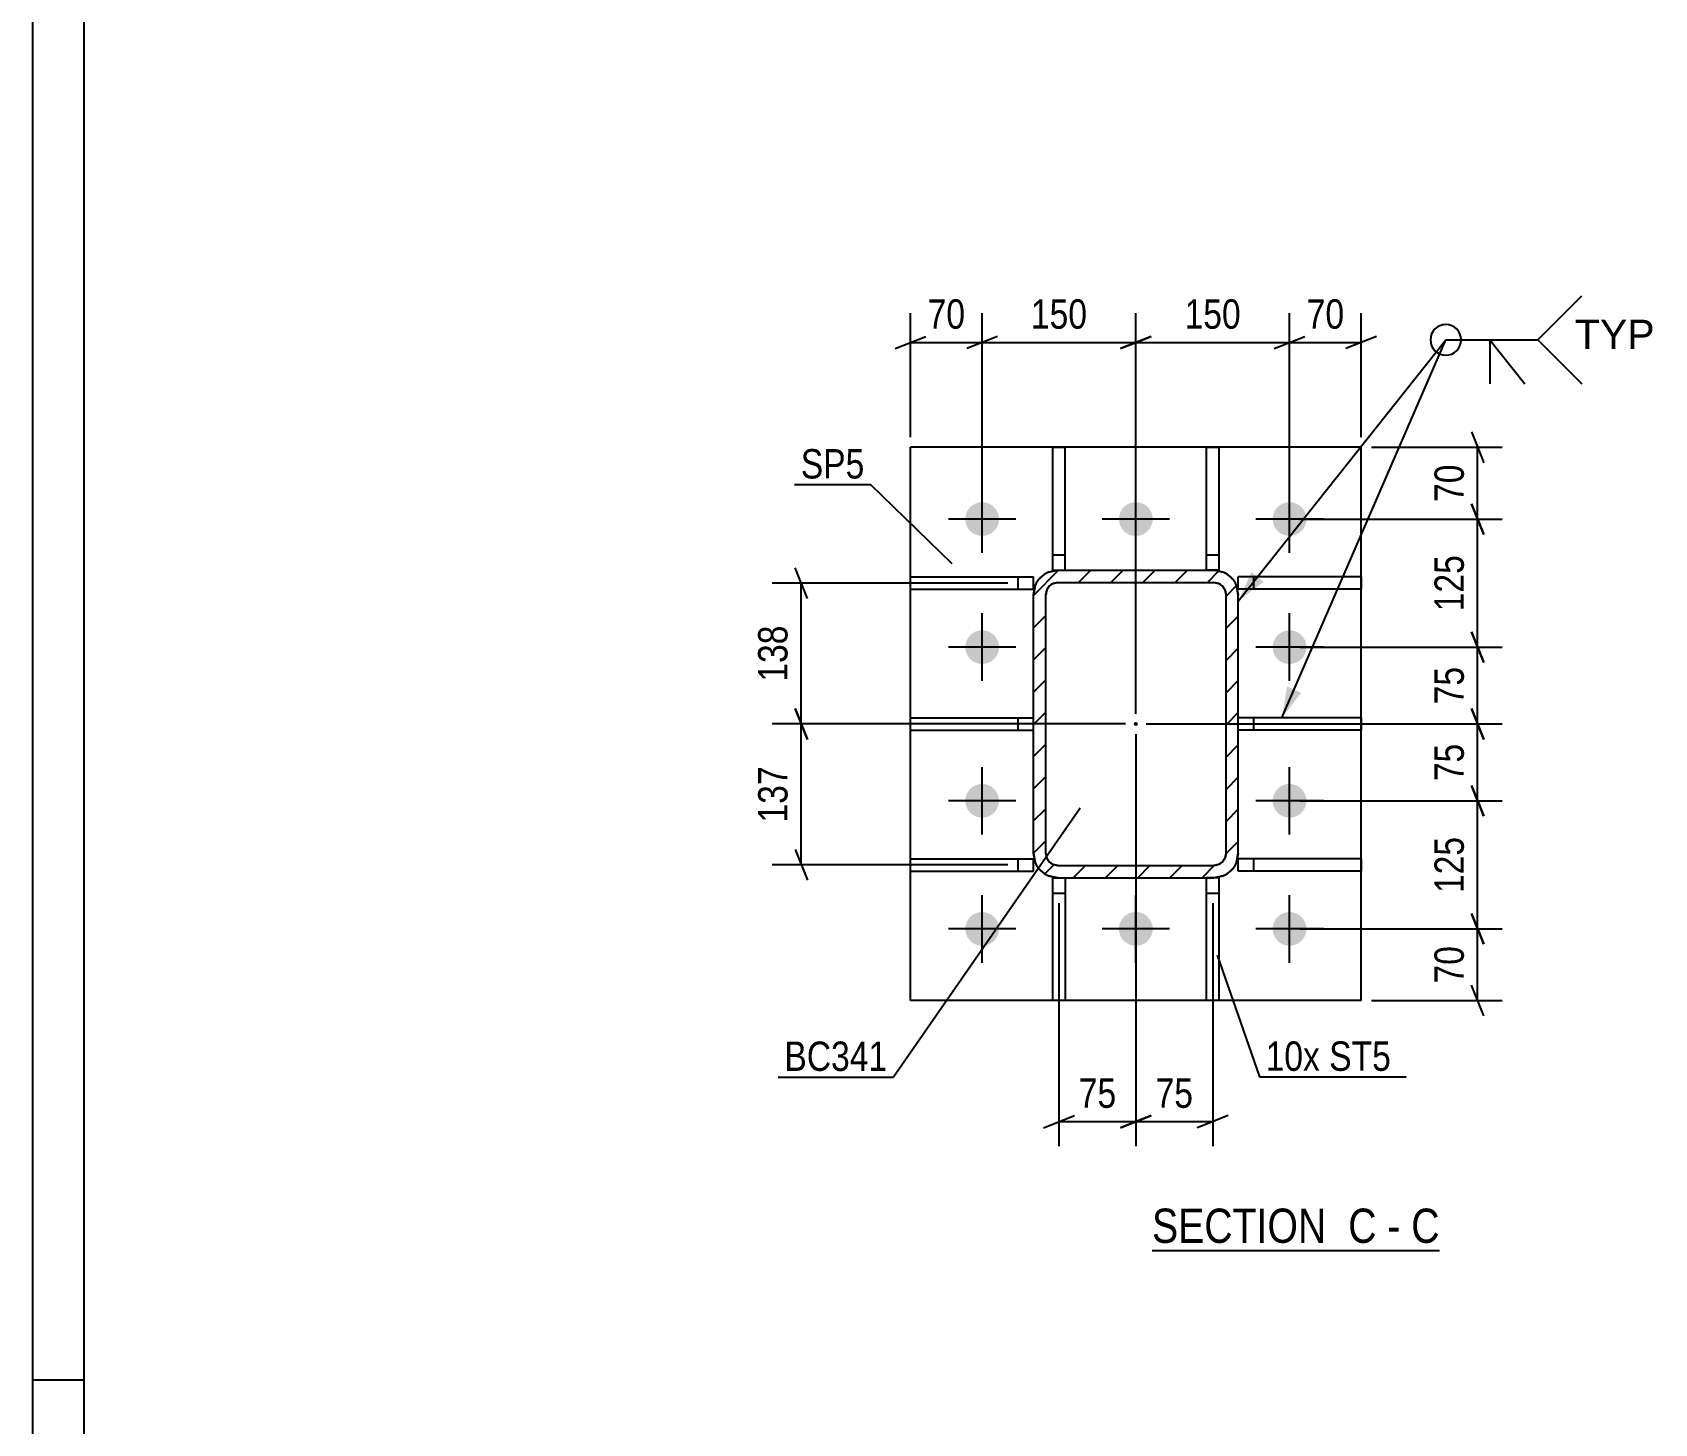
# Model space of a CAD drawing. Header units: millimetres. Extents: x 0 to 1189, y 0 to 841.
# Drawn here: x 0 to 158.3, y 144.8 to 280.5 of the extents above; entities that cross this region are included whole.
import ezdxf

# ---------------------------------------------------------------- set-up
doc = ezdxf.new("R2010")
doc.units = ezdxf.units.MM
doc.linetypes.add('DXK_LINE_DOT2', pattern=[3.9198, 1.9599, -1.9599])
doc.linetypes.add('DXK_LINE_DOT3', pattern=[5.9187, 2.979, -0.9799, 0.9799, -0.9799])
doc.styles.add('Arial', font='ARIAL.TTF', dxfattribs={"height": 0.2})
doc.styles.add('Arial Narrow', font='ARIALN.TTF', dxfattribs={"height": 0.2})

# ---------------------------------------------------------------- blocks, each defined once
blk = doc.blocks.new('Unknown-717048542-1133')
at = {"color": 5, "linetype": 'Continuous'}
for p, q in [((0, 841), (0, 0)), ((5, 836), (5, 5)), ((5, 149), (0, 149))]:
    blk.add_line(p, q, dxfattribs=at)
blk = doc.blocks.new('Unknown-717048542-13 - 3888')
at = {"color": 6, "linetype": 'Continuous'}
blk.add_line((109.27, 161.66), (137.34, 161.66), dxfattribs=at)
at = {"color": 0, "linetype": 'Continuous'}
for points in [[(127.37, 162.41), (127.37, 165.91), (109.27, 165.91), (109.27, 162.41)], [(131.19, 162.41), (131.19, 165.91), (128.42, 165.91), (128.42, 162.41)], [(133.52, 162.41), (133.52, 165.91), (132.24, 165.91), (132.24, 162.41)], [(137.34, 162.41), (137.34, 165.91), (134.57, 165.91), (134.57, 162.41)]]:
    blk.add_wipeout(points, dxfattribs=at)
at = {"color": 7, "linetype": 'Continuous', "style": 'Arial Narrow'}
for s, p in [('SECTION ', (109.27, 162.41)), ('C', (128.42, 162.41)), ('C', (134.57, 162.41)), ('-', (132.24, 162.41))]:
    blk.add_text(s, height=3.34, dxfattribs=at).set_placement(p)
blk = doc.blocks.new('Part-717048542-3992 - 3888')
at = {"color": 2, "linetype": 'Continuous'}
for p, q in [((129.69, 227.4), (117.69, 227.4)), ((117.69, 226.2), (117.69, 227.4)), ((129.69, 227.4), (129.69, 226.2)), ((129.69, 226.2), (117.69, 226.2))]:
    blk.add_line(p, q, dxfattribs=at)
at = {"color": 7, "linetype": 'DXK_LINE_DOT2'}
blk.add_line((119.19, 226.2), (119.19, 227.4), dxfattribs=at)
blk = doc.blocks.new('Part-717048542-3988 - 3888')
at = {"color": 2, "linetype": 'Continuous'}
for p, q in [((85.69, 212.45), (85.69, 213.65)), ((85.69, 213.65), (97.69, 213.65)), ((85.69, 212.45), (97.69, 212.45))]:
    blk.add_line(p, q, dxfattribs=at)
at = {"color": 7, "linetype": 'DXK_LINE_DOT2'}
for p, q in [((96.19, 212.45), (96.19, 213.65)), ((97.69, 212.45), (97.69, 213.65))]:
    blk.add_line(p, q, dxfattribs=at)
blk = doc.blocks.new('Part-717048542-3989 - 3888')
at = {"color": 2, "linetype": 'Continuous'}
for p, q in [((85.69, 226.2), (85.69, 227.4)), ((85.69, 227.4), (97.69, 227.4)), ((97.69, 226.2), (97.69, 227.4)), ((85.69, 226.2), (97.69, 226.2))]:
    blk.add_line(p, q, dxfattribs=at)
at = {"color": 7, "linetype": 'DXK_LINE_DOT2'}
blk.add_line((96.19, 226.2), (96.19, 227.4), dxfattribs=at)
blk = doc.blocks.new('Part-717048542-3990 - 3888')
at = {"color": 2, "linetype": 'Continuous'}
for p, q in [((85.69, 198.7), (85.69, 199.9)), ((85.69, 199.9), (97.69, 199.9)), ((97.69, 198.7), (97.69, 199.9)), ((85.69, 198.7), (97.69, 198.7))]:
    blk.add_line(p, q, dxfattribs=at)
at = {"color": 7, "linetype": 'DXK_LINE_DOT2'}
blk.add_line((96.19, 198.7), (96.19, 199.9), dxfattribs=at)
blk = doc.blocks.new('Part-717048542-3991 - 3888')
at = {"color": 2, "linetype": 'Continuous'}
for p, q in [((129.69, 213.65), (117.69, 213.65)), ((129.69, 212.45), (117.69, 212.45)), ((129.69, 213.65), (129.69, 212.45))]:
    blk.add_line(p, q, dxfattribs=at)
at = {"color": 7, "linetype": 'DXK_LINE_DOT2'}
for p, q in [((117.69, 212.45), (117.69, 213.65)), ((119.19, 212.45), (119.19, 213.65))]:
    blk.add_line(p, q, dxfattribs=at)
blk = doc.blocks.new('Part-717048542-3993 - 3888')
at = {"color": 2, "linetype": 'Continuous'}
for p, q in [((129.69, 199.9), (117.69, 199.9)), ((117.69, 198.7), (117.69, 199.9)), ((129.69, 199.9), (129.69, 198.7)), ((129.69, 198.7), (117.69, 198.7))]:
    blk.add_line(p, q, dxfattribs=at)
at = {"color": 7, "linetype": 'DXK_LINE_DOT2'}
blk.add_line((119.19, 198.7), (119.19, 199.9), dxfattribs=at)
blk = doc.blocks.new('Part-717048542-4011 - 3888')
at = {"linetype": 'Continuous'}
h = blk.add_hatch(dxfattribs=at)
h.set_pattern_fill('', scale=0.7, style=0, pattern_type=0)
h.set_pattern_definition([(45, (97.694, 200.4452), (-1.57154, 1.57154), [])])
h.paths.add_polyline_path([(97.69, 225.65), (97.69, 200.45), (97.88, 199.53), (98.4, 198.75), (99.18, 198.23), (100.09, 198.05), (115.29, 198.05), (116.21, 198.23), (116.99, 198.75), (117.51, 199.53), (117.69, 200.45), (117.69, 225.65), (117.51, 226.56), (116.99, 227.34), (116.21, 227.86), (115.29, 228.05), (100.09, 228.05), (99.18, 227.86), (98.4, 227.34), (97.88, 226.56)])
h.paths.add_polyline_path([(99.25, 226.49), (99.63, 226.75), (100.09, 226.85), (115.29, 226.85), (115.75, 226.75), (116.14, 226.49), (116.4, 226.1), (116.49, 225.65), (116.49, 200.45), (116.4, 199.99), (116.14, 199.6), (115.75, 199.34), (115.29, 199.25), (100.09, 199.25), (99.63, 199.34), (99.25, 199.6), (98.99, 199.99), (98.89, 200.45), (98.89, 225.65), (98.99, 226.1)])
blk.add_hatch(color=30, dxfattribs=at).paths.add_polyline_path([(107.69, 212.95, -1), (107.69, 213.15, -1)])
at = {"color": 7, "linetype": 'DXK_LINE_DOT2'}
for p, q in [((99.18, 227.86), (100.09, 228.05)), ((100.09, 228.05), (115.29, 228.05)), ((115.29, 228.05), (116.21, 227.86)), ((97.69, 225.65), (97.88, 226.56)), ((100.09, 226.85), (99.63, 226.75)), ((100.09, 226.85), (115.29, 226.85)), ((115.75, 226.75), (115.29, 226.85)), ((117.51, 226.56), (117.69, 225.65)), ((97.69, 200.45), (97.69, 225.65)), ((98.99, 226.1), (98.89, 225.65)), ((98.89, 200.45), (98.89, 225.65)), ((116.49, 225.65), (116.4, 226.1)), ((116.49, 200.45), (116.49, 225.65)), ((117.69, 200.45), (117.69, 225.65)), ((97.88, 199.53), (97.69, 200.45)), ((98.89, 200.45), (98.99, 199.99)), ((116.4, 199.99), (116.49, 200.45)), ((117.69, 200.45), (117.51, 199.53)), ((100.09, 198.05), (99.18, 198.23)), ((99.63, 199.34), (100.09, 199.25)), ((100.09, 199.25), (115.29, 199.25)), ((100.09, 198.05), (115.29, 198.05)), ((115.29, 199.25), (115.75, 199.34)), ((116.21, 198.23), (115.29, 198.05))]:
    blk.add_line(p, q, dxfattribs=at)
at = {"color": 2, "linetype": 'Continuous'}
for p, q in [((100.09, 228.05), (99.18, 227.86)), ((100.09, 228.05), (115.29, 228.05)), ((116.21, 227.86), (115.29, 228.05)), ((97.88, 226.56), (97.69, 225.65)), ((99.63, 226.75), (100.09, 226.85)), ((100.09, 226.85), (115.29, 226.85)), ((115.29, 226.85), (115.75, 226.75)), ((117.69, 225.65), (117.51, 226.56)), ((97.69, 200.45), (97.69, 225.65)), ((98.89, 225.65), (98.99, 226.1)), ((98.89, 200.45), (98.89, 225.65)), ((116.4, 226.1), (116.49, 225.65)), ((116.49, 200.45), (116.49, 225.65)), ((117.69, 200.45), (117.69, 225.65)), ((97.69, 200.45), (97.88, 199.53)), ((98.99, 199.99), (98.89, 200.45)), ((116.49, 200.45), (116.4, 199.99)), ((117.51, 199.53), (117.69, 200.45)), ((99.18, 198.23), (100.09, 198.05)), ((100.09, 199.25), (99.63, 199.34)), ((100.09, 199.25), (115.29, 199.25)), ((100.09, 198.05), (115.29, 198.05)), ((115.75, 199.34), (115.29, 199.25)), ((115.29, 198.05), (116.21, 198.23))]:
    blk.add_line(p, q, dxfattribs=at)
at = {"color": 7, "linetype": 'DXK_LINE_DOT3'}
blk.add_line((107.69, 213.05), (107.69, 213.05), dxfattribs=at)
at = {"color": 30, "linetype": 'DXK_LINE_DOT3'}
blk.add_line((107.69, 213.05), (107.69, 213.05), dxfattribs=at)
at = {"color": 30, "linetype": 'Continuous'}
blk.add_circle((107.69, 213.05), 0.1, dxfattribs=at)
at = {"color": 7, "linetype": 'DXK_LINE_DOT2'}
for centre, radius, start, end in [((100.09, 225.65), 2.4, 112.5, 157.5), ((100.09, 225.65), 1.2, 112.5, 157.5), ((115.29, 225.65), 1.2, 22.5, 67.5), ((115.29, 225.65), 2.4, 22.5, 67.5), ((100.09, 200.45), 2.4, 202.5, 247.5), ((100.09, 200.45), 1.2, 202.5, 247.5), ((115.29, 200.45), 1.2, 292.5, 337.5), ((115.29, 200.45), 2.4, 292.5, 337.5)]:
    blk.add_arc(centre, radius, start, end, dxfattribs=at)
at = {"color": 2, "linetype": 'Continuous'}
for centre, radius, start, end in [((100.09, 225.65), 2.4, 112.5, 157.5), ((100.09, 225.65), 1.2, 112.5, 157.5), ((115.29, 225.65), 1.2, 22.5, 67.5), ((115.29, 225.65), 2.4, 22.5, 67.5), ((100.09, 200.45), 2.4, 202.5, 247.5), ((100.09, 200.45), 1.2, 202.5, 247.5), ((115.29, 200.45), 1.2, 292.5, 337.5), ((115.29, 200.45), 2.4, 292.5, 337.5)]:
    blk.add_arc(centre, radius, start, end, dxfattribs=at)
blk = doc.blocks.new('Part-717048542-4013 - 3888')
at = {"color": 2, "linetype": 'Continuous'}
for p, q in [((114.59, 186.05), (114.59, 198.05)), ((115.79, 198.05), (115.29, 198.05)), ((115.79, 198.05), (115.79, 186.05)), ((115.79, 186.05), (114.59, 186.05))]:
    blk.add_line(p, q, dxfattribs=at)
at = {"color": 7, "linetype": 'DXK_LINE_DOT2'}
for p, q in [((115.29, 198.05), (114.59, 198.05)), ((114.59, 196.55), (115.79, 196.55))]:
    blk.add_line(p, q, dxfattribs=at)
blk = doc.blocks.new('Part-717048542-4014 - 3888')
at = {"color": 2, "linetype": 'Continuous'}
for p, q in [((99.59, 186.05), (99.59, 198.05)), ((99.59, 198.05), (100.09, 198.05)), ((100.79, 198.05), (100.79, 186.05)), ((100.79, 186.05), (99.59, 186.05))]:
    blk.add_line(p, q, dxfattribs=at)
at = {"color": 7, "linetype": 'DXK_LINE_DOT2'}
for p, q in [((100.09, 198.05), (100.79, 198.05)), ((99.59, 196.55), (100.79, 196.55))]:
    blk.add_line(p, q, dxfattribs=at)
blk = doc.blocks.new('Part-717048542-4015 - 3888')
at = {"color": 2, "linetype": 'Continuous'}
for p, q in [((114.59, 228.05), (114.59, 240.05)), ((114.59, 240.05), (115.79, 240.05)), ((115.79, 240.05), (115.79, 228.05)), ((115.79, 228.05), (115.29, 228.05))]:
    blk.add_line(p, q, dxfattribs=at)
at = {"color": 7, "linetype": 'DXK_LINE_DOT2'}
for p, q in [((114.59, 229.55), (115.79, 229.55)), ((115.29, 228.05), (114.59, 228.05))]:
    blk.add_line(p, q, dxfattribs=at)
blk = doc.blocks.new('Part-717048542-4016 - 3888')
at = {"color": 2, "linetype": 'Continuous'}
for p, q in [((99.59, 228.05), (99.59, 240.05)), ((99.59, 240.05), (100.79, 240.05)), ((100.79, 228.05), (100.79, 240.05)), ((99.59, 228.05), (100.09, 228.05))]:
    blk.add_line(p, q, dxfattribs=at)
at = {"color": 7, "linetype": 'DXK_LINE_DOT2'}
for p, q in [((99.59, 229.55), (100.79, 229.55)), ((100.09, 228.05), (100.79, 228.05))]:
    blk.add_line(p, q, dxfattribs=at)
blk = doc.blocks.new('Part-717048542-4028 - 3888')
at = {"color": 2, "linetype": 'Continuous'}
for p, q in [((85.69, 186.05), (85.69, 240.05)), ((129.69, 240.05), (85.69, 240.05)), ((129.69, 186.05), (129.69, 240.05)), ((129.69, 186.05), (85.69, 186.05))]:
    blk.add_line(p, q, dxfattribs=at)
blk = doc.blocks.new('Bolt-717048542-4030 - 3888')
at = {"linetype": 'Continuous'}
for points in [[(91.04, 233.05, -1), (94.34, 233.05, -1)], [(106.04, 233.05, -1), (109.34, 233.05, -1)], [(121.04, 233.05, -1), (124.34, 233.05, -1)], [(91.04, 220.55, -1), (94.34, 220.55, -1)], [(121.04, 220.55, -1), (124.34, 220.55, -1)], [(91.04, 205.55, -1), (94.34, 205.55, -1)], [(121.04, 205.55, -1), (124.34, 205.55, -1)], [(91.04, 193.05, -1), (94.34, 193.05, -1)], [(106.04, 193.05, -1), (109.34, 193.05, -1)], [(121.04, 193.05, -1), (124.34, 193.05, -1)]]:
    blk.add_hatch(color=1, dxfattribs=at).paths.add_polyline_path(points)
at = {"color": 1, "linetype": 'Continuous'}
for p, q in [((92.69, 229.75), (92.69, 236.35)), ((107.69, 229.75), (107.69, 236.35)), ((122.69, 229.75), (122.69, 236.35)), ((95.99, 233.05), (89.39, 233.05)), ((110.99, 233.05), (104.39, 233.05)), ((125.99, 233.05), (119.39, 233.05)), ((92.69, 217.25), (92.69, 223.85)), ((122.69, 217.25), (122.69, 223.85)), ((95.99, 220.55), (89.39, 220.55)), ((125.99, 220.55), (119.39, 220.55)), ((92.69, 202.25), (92.69, 208.85)), ((122.69, 202.25), (122.69, 208.85)), ((95.99, 205.55), (89.39, 205.55)), ((125.99, 205.55), (119.39, 205.55)), ((92.69, 189.75), (92.69, 196.35)), ((107.69, 189.75), (107.69, 196.35)), ((122.69, 189.75), (122.69, 196.35)), ((95.99, 193.05), (89.39, 193.05)), ((110.99, 193.05), (104.39, 193.05)), ((125.99, 193.05), (119.39, 193.05))]:
    blk.add_line(p, q, dxfattribs=at)
blk = doc.blocks.new('StraightDimension-717048542-10583 - 3888')
at = {"color": 7, "linetype": 'Continuous'}
for p, q in [((107.69, 212.05), (107.69, 171.84)), ((115.19, 195.55), (115.19, 171.84)), ((106.19, 173.64), (109.19, 174.84)), ((107.69, 174.24), (115.19, 174.24)), ((116.69, 174.84), (113.69, 173.64))]:
    blk.add_line(p, q, dxfattribs=at)
at = {"color": 0}
blk.add_wipeout([(113.87, 174.99), (113.87, 179.19), (109.02, 179.19), (109.02, 174.99)], dxfattribs=at)
at = {"color": 3, "style": 'Arial Narrow'}
blk.add_text('75', height=2.863, dxfattribs=at).set_placement((109.62, 175.59))
blk = doc.blocks.new('StraightDimension-717048542-10463 - 3888')
at = {"color": 7, "linetype": 'Continuous'}
for p, q in [((85.69, 241.05), (85.69, 253.13)), ((92.69, 234.05), (92.69, 253.13)), ((84.19, 249.68), (87.19, 250.88)), ((85.69, 250.28), (92.69, 250.28)), ((94.19, 250.88), (91.19, 249.68))]:
    blk.add_line(p, q, dxfattribs=at)
at = {"color": 0}
blk.add_wipeout([(91.62, 251.03), (91.62, 255.23), (86.77, 255.23), (86.77, 251.03)], dxfattribs=at)
at = {"color": 3, "style": 'Arial Narrow'}
blk.add_text('70', height=2.863, dxfattribs=at).set_placement((87.37, 251.63))
blk = doc.blocks.new('StraightDimension-717048542-10462 - 3888')
at = {"color": 7, "linetype": 'Continuous'}
for p, q in [((92.69, 234.05), (92.69, 253.13)), ((107.69, 214.05), (107.69, 253.13)), ((94.19, 250.88), (91.19, 249.68)), ((92.69, 250.28), (107.69, 250.28)), ((106.19, 249.68), (109.19, 250.88))]:
    blk.add_line(p, q, dxfattribs=at)
at = {"color": 0}
blk.add_wipeout([(103.54, 251.03), (103.54, 255.23), (96.85, 255.23), (96.85, 251.03)], dxfattribs=at)
at = {"color": 3, "style": 'Arial Narrow'}
blk.add_text('150', height=2.863, dxfattribs=at).set_placement((97.45, 251.63))
blk = doc.blocks.new('StraightDimension-717048542-10669 - 3888')
at = {"color": 7, "linetype": 'Continuous'}
for p, q in [((140.45, 207.05), (141.65, 204.05)), ((123.69, 205.55), (143.45, 205.55)), ((141.05, 193.05), (141.05, 205.55)), ((141.65, 191.55), (140.45, 194.55)), ((123.69, 193.05), (143.45, 193.05))]:
    blk.add_line(p, q, dxfattribs=at)
at = {"color": 0}
blk.add_wipeout([(140.3, 202.64), (136.1, 202.64), (136.1, 195.95), (140.3, 195.95)], dxfattribs=at)
at = {"color": 3, "style": 'Arial Narrow'}
blk.add_text('125', height=2.863, rotation=90.0002, dxfattribs=at).set_placement((139.7, 196.55))
blk = doc.blocks.new('StraightDimension-717048542-10619 - 3888')
at = {"color": 7, "linetype": 'Continuous'}
for p, q in [((75.64, 225.3), (74.44, 228.3)), ((95.19, 226.8), (72.19, 226.8)), ((75.04, 213.05), (75.04, 226.8)), ((74.44, 214.55), (75.64, 211.55)), ((106.69, 213.05), (72.19, 213.05))]:
    blk.add_line(p, q, dxfattribs=at)
at = {"color": 0}
blk.add_wipeout([(74.29, 223.26), (70.09, 223.26), (70.09, 216.58), (74.29, 216.58)], dxfattribs=at)
at = {"color": 3, "style": 'Arial Narrow'}
blk.add_text('138', height=2.863, rotation=90.0002, dxfattribs=at).set_placement((73.69, 217.18))
blk = doc.blocks.new('StraightDimension-717048542-10460 - 3888')
at = {"color": 7, "linetype": 'Continuous'}
for p, q in [((122.69, 234.05), (122.69, 253.13)), ((129.69, 241.05), (129.69, 253.13)), ((121.19, 249.68), (124.19, 250.88)), ((122.69, 250.28), (129.69, 250.28)), ((131.19, 250.88), (128.19, 249.68))]:
    blk.add_line(p, q, dxfattribs=at)
at = {"color": 0}
blk.add_wipeout([(128.62, 251.03), (128.62, 255.23), (123.77, 255.23), (123.77, 251.03)], dxfattribs=at)
at = {"color": 3, "style": 'Arial Narrow'}
blk.add_text('70', height=2.863, dxfattribs=at).set_placement((124.37, 251.63))
blk = doc.blocks.new('StraightDimension-717048542-10461 - 3888')
at = {"color": 7, "linetype": 'Continuous'}
for p, q in [((107.69, 214.05), (107.69, 253.13)), ((122.69, 234.05), (122.69, 253.13)), ((109.19, 250.88), (106.19, 249.68)), ((107.69, 250.28), (122.69, 250.28)), ((121.19, 249.68), (124.19, 250.88))]:
    blk.add_line(p, q, dxfattribs=at)
at = {"color": 0}
blk.add_wipeout([(118.54, 251.03), (118.54, 255.23), (111.85, 255.23), (111.85, 251.03)], dxfattribs=at)
at = {"color": 3, "style": 'Arial Narrow'}
blk.add_text('150', height=2.863, dxfattribs=at).set_placement((112.45, 251.63))
blk = doc.blocks.new('StraightDimension-717048542-10584 - 3888')
at = {"color": 7, "linetype": 'Continuous'}
for p, q in [((107.69, 212.05), (107.69, 171.84)), ((100.19, 195.55), (100.19, 171.84)), ((98.69, 173.64), (101.69, 174.84)), ((100.19, 174.24), (107.69, 174.24)), ((109.19, 174.84), (106.19, 173.64))]:
    blk.add_line(p, q, dxfattribs=at)
at = {"color": 0}
blk.add_wipeout([(106.37, 174.99), (106.37, 179.19), (101.52, 179.19), (101.52, 174.99)], dxfattribs=at)
at = {"color": 3, "style": 'Arial Narrow'}
blk.add_text('75', height=2.863, dxfattribs=at).set_placement((102.12, 175.59))
blk = doc.blocks.new('StraightDimension-717048542-10620 - 3888')
at = {"color": 7, "linetype": 'Continuous'}
for p, q in [((75.64, 211.55), (74.44, 214.55)), ((106.69, 213.05), (72.19, 213.05)), ((75.04, 199.3), (75.04, 213.05)), ((74.44, 200.8), (75.64, 197.8)), ((95.19, 199.3), (72.19, 199.3))]:
    blk.add_line(p, q, dxfattribs=at)
at = {"color": 0}
blk.add_wipeout([(74.29, 209.51), (70.09, 209.51), (70.09, 202.83), (74.29, 202.83)], dxfattribs=at)
at = {"color": 3, "style": 'Arial Narrow'}
blk.add_text('137', height=2.863, rotation=90.0002, dxfattribs=at).set_placement((73.69, 203.43))
blk = doc.blocks.new('StraightDimension-717048542-10665 - 3888')
at = {"color": 7, "linetype": 'Continuous'}
for p, q in [((140.45, 241.55), (141.65, 238.55)), ((130.69, 240.05), (143.45, 240.05)), ((141.05, 233.05), (141.05, 240.05)), ((141.65, 231.55), (140.45, 234.55)), ((123.69, 233.05), (143.45, 233.05))]:
    blk.add_line(p, q, dxfattribs=at)
at = {"color": 0}
blk.add_wipeout([(140.3, 238.97), (136.1, 238.97), (136.1, 234.12), (140.3, 234.12)], dxfattribs=at)
at = {"color": 3, "style": 'Arial Narrow'}
blk.add_text('70', height=2.863, rotation=90.0002, dxfattribs=at).set_placement((139.7, 234.72))
blk = doc.blocks.new('StraightDimension-717048542-10666 - 3888')
at = {"color": 7, "linetype": 'Continuous'}
for p, q in [((140.45, 234.55), (141.65, 231.55)), ((123.69, 233.05), (143.45, 233.05)), ((141.05, 220.55), (141.05, 233.05)), ((141.65, 219.05), (140.45, 222.05)), ((123.69, 220.55), (143.45, 220.55))]:
    blk.add_line(p, q, dxfattribs=at)
at = {"color": 0}
blk.add_wipeout([(140.3, 230.14), (136.1, 230.14), (136.1, 223.45), (140.3, 223.45)], dxfattribs=at)
at = {"color": 3, "style": 'Arial Narrow'}
blk.add_text('125', height=2.863, rotation=90.0002, dxfattribs=at).set_placement((139.7, 224.05))
blk = doc.blocks.new('StraightDimension-717048542-10667 - 3888')
at = {"color": 7, "linetype": 'Continuous'}
for p, q in [((140.45, 222.05), (141.65, 219.05)), ((123.69, 220.55), (143.45, 220.55)), ((141.05, 213.05), (141.05, 220.55)), ((141.65, 211.55), (140.45, 214.55)), ((108.69, 213.05), (143.45, 213.05))]:
    blk.add_line(p, q, dxfattribs=at)
at = {"color": 0}
blk.add_wipeout([(140.3, 219.22), (136.1, 219.22), (136.1, 214.37), (140.3, 214.37)], dxfattribs=at)
at = {"color": 3, "style": 'Arial Narrow'}
blk.add_text('75', height=2.863, rotation=90.0002, dxfattribs=at).set_placement((139.7, 214.97))
blk = doc.blocks.new('StraightDimension-717048542-10668 - 3888')
at = {"color": 7, "linetype": 'Continuous'}
for p, q in [((140.45, 214.55), (141.65, 211.55)), ((108.69, 213.05), (143.45, 213.05)), ((141.05, 205.55), (141.05, 213.05)), ((141.65, 204.05), (140.45, 207.05)), ((123.69, 205.55), (143.45, 205.55))]:
    blk.add_line(p, q, dxfattribs=at)
at = {"color": 0}
blk.add_wipeout([(140.3, 211.72), (136.1, 211.72), (136.1, 206.87), (140.3, 206.87)], dxfattribs=at)
at = {"color": 3, "style": 'Arial Narrow'}
blk.add_text('75', height=2.863, rotation=90.0002, dxfattribs=at).set_placement((139.7, 207.47))
blk = doc.blocks.new('StraightDimension-717048542-10670 - 3888')
at = {"color": 7, "linetype": 'Continuous'}
for p, q in [((140.45, 194.55), (141.65, 191.55)), ((123.69, 193.05), (143.45, 193.05)), ((141.05, 186.05), (141.05, 193.05)), ((141.65, 184.55), (140.45, 187.55)), ((130.69, 186.05), (143.45, 186.05))]:
    blk.add_line(p, q, dxfattribs=at)
at = {"color": 0}
blk.add_wipeout([(140.3, 191.97), (136.1, 191.97), (136.1, 187.12), (140.3, 187.12)], dxfattribs=at)
at = {"color": 3, "style": 'Arial Narrow'}
blk.add_text('70', height=2.863, rotation=90.0002, dxfattribs=at).set_placement((139.7, 187.72))
blk = doc.blocks.new('Mark-717048542-4007 - 3888')
at = {"color": 0}
blk.add_wipeout([(83.44, 179.19), (83.44, 182.19), (73.39, 182.19), (73.39, 179.19)], dxfattribs=at)
blk.add_wipeout([(83.44, 179.19), (83.44, 182.19), (73.39, 182.19), (73.39, 179.19)], dxfattribs=at)
at = {"color": 30, "linetype": 'Continuous'}
for p in [(102.26, 204.84), (72.79, 178.59)]:
    blk.add_line(p, (84.04, 178.59), dxfattribs=at)
at = {"color": 3, "style": 'Arial Narrow'}
blk.add_text('BC341', height=2.863, dxfattribs=at).set_placement((73.39, 179.19))
blk = doc.blocks.new('MarkSet-717048542-10803 - 3888')
at = {"color": 0}
for points in [[(125.66, 179.2), (125.66, 182.2), (120.36, 182.2), (120.36, 179.2)], [(132.58, 179.2), (132.58, 182.2), (126.56, 182.2), (126.56, 179.2)]]:
    blk.add_wipeout(points, dxfattribs=at)
for points in [[(125.66, 179.2), (125.66, 182.2), (120.36, 182.2), (120.36, 179.2)], [(132.58, 179.2), (132.58, 182.2), (126.56, 182.2), (126.56, 179.2)]]:
    blk.add_wipeout(points, dxfattribs=at)
at = {"color": 30, "linetype": 'Continuous'}
for p, q in [((115.64, 190.48), (119.76, 178.6)), ((119.76, 178.6), (134.08, 178.6))]:
    blk.add_line(p, q, dxfattribs=at)
at = {"color": 3, "style": 'Arial Narrow'}
for s, p in [('10x', (120.36, 179.2)), ('ST5', (126.56, 179.2))]:
    blk.add_text(s, height=2.863, dxfattribs=at).set_placement(p)
blk = doc.blocks.new('Mark-717048542-10822 - 3888')
at = {"color": 0}
blk.add_wipeout([(81.2, 237.01), (81.2, 240.01), (74.99, 240.01), (74.99, 237.01)], dxfattribs=at)
blk.add_wipeout([(81.2, 237.01), (81.2, 240.01), (74.99, 240.01), (74.99, 237.01)], dxfattribs=at)
at = {"color": 30, "linetype": 'Continuous'}
for p in [(74.39, 236.41), (89.75, 228.68)]:
    blk.add_line(p, (81.8, 236.41), dxfattribs=at)
at = {"color": 3, "style": 'Arial Narrow'}
blk.add_text('SP5', height=2.863, dxfattribs=at).set_placement((74.99, 237.01))
blk = doc.blocks.new('WeldMark-717048542-10878 - 3888')
at = {"linetype": 'Continuous'}
for points in [[(120.15, 226.93), (117.69, 225.04), (118.97, 227.86)], [(123.83, 216.1), (121.95, 213.65), (122.45, 216.7)], [(123.83, 216.1), (121.95, 213.65), (122.45, 216.7)]]:
    blk.add_hatch(color=30, dxfattribs=at).paths.add_polyline_path(points)
at = {"color": 30, "linetype": 'Continuous'}
for p, q in [((117.69, 225.04), (137.94, 250.54)), ((121.95, 213.65), (137.94, 250.54)), ((121.95, 213.65), (137.94, 250.54)), ((137.94, 250.54), (146.94, 250.54))]:
    blk.add_line(p, q, dxfattribs=at)
at = {"color": 3, "linetype": 'Continuous'}
for q in [(145.66, 246.26), (142.23, 246.26)]:
    blk.add_line((142.23, 250.54), q, dxfattribs=at)
for start, end in [(90, 270), (270, 90)]:
    blk.add_arc((137.94, 250.54), 1.5, start, end, dxfattribs=at)
at = {"color": 0, "linetype": 'Continuous'}
blk.add_wipeout([(158.32, 249.64), (158.32, 252.64), (150.54, 252.64), (150.54, 249.64)], dxfattribs=at)
blk.add_wipeout([(158.32, 249.64), (158.32, 252.64), (150.54, 252.64), (150.54, 249.64)], dxfattribs=at)
at = {"color": 3, "linetype": 'Continuous'}
for q in [(151.23, 254.83), (151.23, 246.26)]:
    blk.add_line((146.94, 250.54), q, dxfattribs=at)
at = {"color": 3, "linetype": 'Continuous', "style": 'Arial'}
blk.add_text('TYP', height=2.865, dxfattribs=at).set_placement((150.54, 249.64))

msp = doc.modelspace()

# ---------------------------------------------------------------- block references
for name in ['Unknown-717048542-1133', 'Part-717048542-4028 - 3888', 'Part-717048542-4016 - 3888', 'Part-717048542-4015 - 3888', 'Bolt-717048542-4030 - 3888', 'Part-717048542-4011 - 3888', 'Part-717048542-3989 - 3888', 'Part-717048542-3992 - 3888', 'Part-717048542-3988 - 3888', 'Part-717048542-3991 - 3888', 'Part-717048542-3990 - 3888', 'Part-717048542-3993 - 3888', 'Part-717048542-4014 - 3888', 'Part-717048542-4013 - 3888']:
    msp.add_blockref(name, (0, 0))

# ---------------------------------------------------------------- next in the draw order: block references
for name in ['StraightDimension-717048542-10463 - 3888', 'StraightDimension-717048542-10460 - 3888', 'StraightDimension-717048542-10583 - 3888', 'StraightDimension-717048542-10669 - 3888', 'Unknown-717048542-13 - 3888']:
    msp.add_blockref(name, (0, 0))

# ---------------------------------------------------------------- next in the draw order: block references
for name in ['StraightDimension-717048542-10462 - 3888', 'StraightDimension-717048542-10670 - 3888']:
    msp.add_blockref(name, (0, 0))

# ---------------------------------------------------------------- next in the draw order: block references
for name in ['StraightDimension-717048542-10619 - 3888', 'MarkSet-717048542-10803 - 3888']:
    msp.add_blockref(name, (0, 0))

# ---------------------------------------------------------------- next in the draw order: block references
for name in ['StraightDimension-717048542-10461 - 3888', 'Mark-717048542-10822 - 3888', 'StraightDimension-717048542-10584 - 3888']:
    msp.add_blockref(name, (0, 0))

# ---------------------------------------------------------------- next in the draw order: block references
for name in ['StraightDimension-717048542-10665 - 3888', 'StraightDimension-717048542-10620 - 3888']:
    msp.add_blockref(name, (0, 0))

# ---------------------------------------------------------------- next in the draw order: block references
for name in ['StraightDimension-717048542-10666 - 3888', 'Mark-717048542-4007 - 3888']:
    msp.add_blockref(name, (0, 0))

# ---------------------------------------------------------------- next in the draw order: block references
msp.add_blockref('StraightDimension-717048542-10667 - 3888', (0, 0))

# ---------------------------------------------------------------- next in the draw order: block references
msp.add_blockref('StraightDimension-717048542-10668 - 3888', (0, 0))

# ---------------------------------------------------------------- next in the draw order: block references
msp.add_blockref('WeldMark-717048542-10878 - 3888', (0, 0))

doc.saveas('drawing.dxf')
